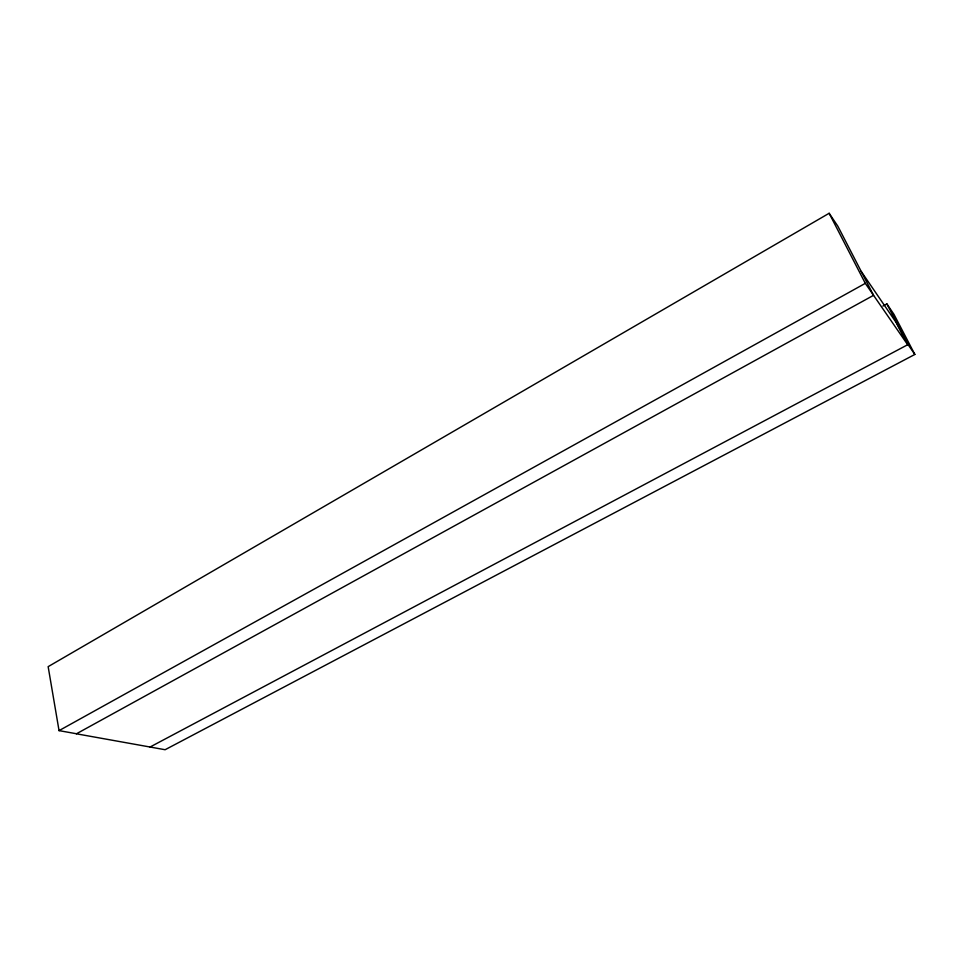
<?xml version="1.0" encoding="UTF-8"?>
<svg xmlns="http://www.w3.org/2000/svg" width="963" height="963" viewBox="0 0 963 963"><rect width="100%" height="100%" fill="white"/><g stroke="black" fill="none" stroke-linecap="round" stroke-linejoin="round"><path stroke-width="1.44" d="M882.915 306.053L886.875 303.899L893.929 314.287L914.85 354.444L165.118 749.72L76.414 733.806L873.561 295.328L837.798 226.112L829.143 213.28L48.15 666.649L59.044 730.628L76.498 733.758M59.044 730.628L865.304 283.363L907.664 344.73L895.951 322.22L861.235 271.47M150.059 747.023L908.025 344.549L914.85 354.444M886.875 303.899L908.025 344.549M829.143 213.28L865.304 283.363"/></g></svg>
